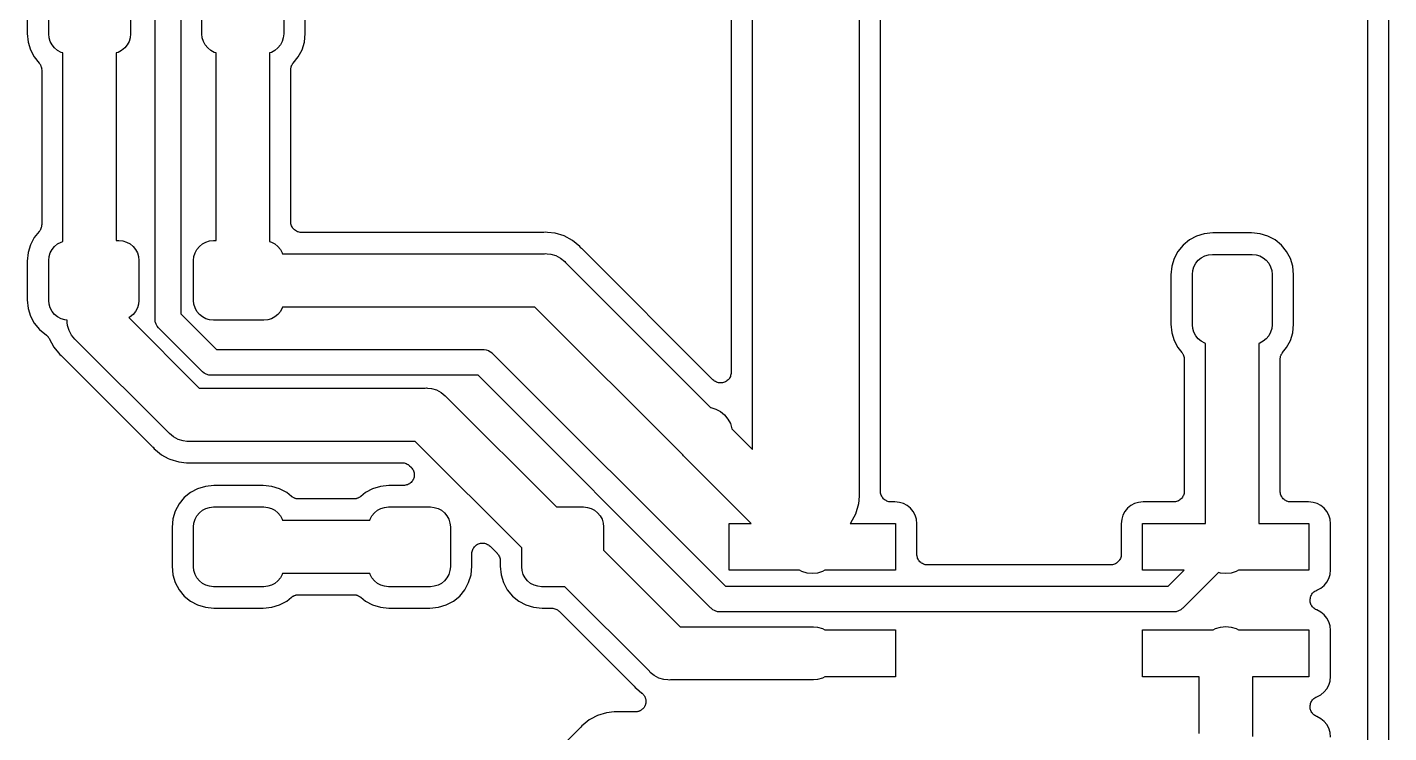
# Model space of a CAD drawing. Extents: x 127.5 to 172.4, y -152.1 to -77.2.
# Drawn here: x 147.57 to 163.79, y -142.55 to -134.14 of the extents above; entities that cross this region are included whole.
import ezdxf

# ---------------------------------------------------------------- set-up
doc = ezdxf.new("R2010")
doc.units = 0
doc.layers.add('BLACK', color=7, linetype='CONTINUOUS')

msp = doc.modelspace()

# ---------------------------------------------------------------- linework, layer by layer
at = {"layer": 'BLACK', "linetype": 'CONTINUOUS'}
for p, q in [((156.21, -139.175), (156.21, -132.647)), ((157.48, -132.647), (157.48, -139.731)), ((155.956, -132.775), (155.956, -138.255)), ((157.734, -139.673), (157.734, -132.775)), ((163.79, -143.38), (163.79, -133.265)), ((163.536, -133.456), (163.536, -143.223)), ((149.093, -137.615), (149.093, -133.63)), ((147.569, -133.754), (147.569, -134.216)), ((147.825, -134.222), (147.825, -133.748)), ((148.8, -133.748), (148.8, -134.222)), ((149.398, -133.686), (149.398, -137.559)), ((149.65, -134.222), (149.65, -133.748)), ((150.625, -133.748), (150.625, -134.222)), ((150.881, -134.216), (150.881, -133.754)), ((147.569, -134.216), (147.579, -134.319)), ((147.83, -134.269), (147.825, -134.222)), ((147.843, -134.313), (147.83, -134.269)), ((148.795, -134.269), (148.782, -134.313)), ((148.8, -134.222), (148.795, -134.269)), ((149.655, -134.269), (149.65, -134.222)), ((149.668, -134.313), (149.655, -134.269)), ((150.62, -134.269), (150.607, -134.313)), ((150.625, -134.222), (150.62, -134.269)), ((150.871, -134.319), (150.881, -134.216)), ((147.579, -134.319), (147.607, -134.411)), ((147.607, -134.411), (147.653, -134.496)), ((147.865, -134.354), (147.843, -134.313)), ((147.895, -134.39), (147.865, -134.354)), ((147.931, -134.42), (147.895, -134.39)), ((147.972, -134.442), (147.931, -134.42)), ((147.995, -134.449), (147.972, -134.442)), ((147.995, -136.696), (147.995, -134.449)), ((148.653, -134.442), (148.63, -134.449)), ((148.63, -134.449), (148.63, -136.685)), ((148.694, -134.42), (148.653, -134.442)), ((148.73, -134.39), (148.694, -134.42)), ((148.76, -134.354), (148.73, -134.39)), ((148.782, -134.313), (148.76, -134.354)), ((149.69, -134.354), (149.668, -134.313)), ((149.72, -134.39), (149.69, -134.354)), ((149.756, -134.42), (149.72, -134.39)), ((149.797, -134.442), (149.756, -134.42)), ((149.82, -134.449), (149.797, -134.442)), ((149.82, -136.685), (149.82, -134.449)), ((150.478, -134.442), (150.455, -134.449)), ((150.455, -134.449), (150.455, -136.696)), ((150.519, -134.42), (150.478, -134.442)), ((150.555, -134.39), (150.519, -134.42)), ((150.585, -134.354), (150.555, -134.39)), ((150.607, -134.313), (150.585, -134.354)), ((150.797, -134.496), (150.843, -134.411)), ((150.843, -134.411), (150.871, -134.319)), ((147.653, -134.496), (147.712, -134.569)), ((147.712, -134.569), (147.713, -134.57)), ((147.713, -134.57), (147.716, -134.575)), ((147.716, -134.575), (147.72, -134.579)), ((147.72, -134.579), (147.723, -134.585)), ((147.723, -134.585), (147.727, -134.591)), ((147.727, -134.591), (147.729, -134.596)), ((147.729, -134.596), (147.731, -134.601)), ((147.731, -134.601), (147.733, -134.607)), ((147.733, -134.607), (147.736, -134.614)), ((147.736, -134.614), (147.737, -134.619)), ((147.737, -134.619), (147.739, -134.624)), ((147.739, -134.624), (147.739, -134.631)), ((147.739, -134.631), (147.741, -134.638)), ((150.71, -134.636), (150.711, -134.63)), ((150.711, -134.63), (150.712, -134.623)), ((150.712, -134.623), (150.713, -134.617)), ((150.713, -134.617), (150.715, -134.612)), ((150.715, -134.612), (150.717, -134.606)), ((150.717, -134.606), (150.719, -134.599)), ((150.719, -134.599), (150.722, -134.594)), ((150.722, -134.594), (150.724, -134.589)), ((150.724, -134.589), (150.728, -134.583)), ((150.728, -134.583), (150.731, -134.577)), ((150.731, -134.577), (150.735, -134.573)), ((150.735, -134.573), (150.738, -134.569)), ((150.738, -134.569), (150.797, -134.496)), ((147.741, -134.638), (147.74, -134.644)), ((147.74, -134.644), (147.741, -134.649)), ((147.741, -134.649), (147.741, -136.496)), ((150.709, -134.647), (150.71, -134.642)), ((150.709, -134.649), (150.709, -134.647)), ((150.709, -136.462), (150.709, -134.649)), ((150.71, -134.642), (150.71, -134.636)), ((147.712, -136.576), (147.653, -136.649)), ((147.715, -136.572), (147.712, -136.576)), ((147.719, -136.568), (147.715, -136.572)), ((147.722, -136.562), (147.719, -136.568)), ((147.726, -136.556), (147.722, -136.562)), ((147.728, -136.551), (147.726, -136.556)), ((147.731, -136.546), (147.728, -136.551)), ((147.733, -136.539), (147.731, -136.546)), ((147.735, -136.533), (147.733, -136.539)), ((147.737, -136.528), (147.735, -136.533)), ((147.738, -136.522), (147.737, -136.528)), ((147.739, -136.515), (147.738, -136.522)), ((147.74, -136.509), (147.739, -136.515)), ((147.741, -136.498), (147.74, -136.503)), ((147.74, -136.503), (147.74, -136.509)), ((147.741, -136.496), (147.741, -136.498)), ((150.71, -136.473), (150.709, -136.462)), ((150.711, -136.485), (150.71, -136.473)), ((150.711, -136.486), (150.711, -136.485)), ((150.715, -136.498), (150.711, -136.486)), ((150.711, -136.486), (150.711, -136.486)), ((150.718, -136.509), (150.715, -136.498)), ((150.719, -136.51), (150.718, -136.509)), ((150.718, -136.509), (150.718, -136.509)), ((150.724, -136.52), (150.719, -136.51)), ((150.73, -136.531), (150.724, -136.52)), ((150.73, -136.532), (150.73, -136.531)), ((150.73, -136.531), (150.73, -136.531)), ((150.738, -136.541), (150.73, -136.532)), ((150.745, -136.55), (150.738, -136.541)), ((150.746, -136.551), (150.745, -136.55)), ((150.755, -136.559), (150.746, -136.551)), ((150.746, -136.551), (150.746, -136.551)), ((150.764, -136.566), (150.755, -136.559)), ((150.765, -136.567), (150.764, -136.566)), ((150.776, -136.572), (150.765, -136.567)), ((150.765, -136.567), (150.765, -136.567)), ((150.786, -136.578), (150.776, -136.572)), ((150.787, -136.579), (150.786, -136.578)), ((150.786, -136.578), (150.786, -136.578)), ((150.798, -136.582), (150.787, -136.579)), ((147.607, -136.734), (147.579, -136.826)), ((147.653, -136.649), (147.607, -136.734)), ((147.895, -136.755), (147.931, -136.725)), ((147.931, -136.725), (147.972, -136.703)), ((147.972, -136.703), (147.995, -136.696)), ((148.63, -136.685), (148.662, -136.685)), ((148.662, -136.685), (148.709, -136.69)), ((148.709, -136.69), (148.753, -136.703)), ((148.753, -136.703), (148.794, -136.725)), ((148.794, -136.725), (148.83, -136.755)), ((149.62, -136.755), (149.656, -136.725)), ((149.656, -136.725), (149.697, -136.703)), ((149.697, -136.703), (149.741, -136.69)), ((149.741, -136.69), (149.787, -136.685)), ((149.787, -136.685), (149.82, -136.685)), ((150.455, -136.696), (150.478, -136.703)), ((150.478, -136.703), (150.519, -136.725)), ((150.519, -136.725), (150.555, -136.755)), ((150.81, -136.586), (150.798, -136.582)), ((150.822, -136.587), (150.81, -136.586)), ((150.81, -136.586), (150.81, -136.586)), ((150.81, -136.586), (150.81, -136.586)), ((150.834, -136.588), (150.822, -136.587)), ((150.835, -136.588), (150.834, -136.588)), ((150.836, -136.588), (150.835, -136.588)), ((150.835, -136.588), (150.835, -136.588)), ((150.835, -136.588), (150.835, -136.588)), ((153.712, -136.588), (150.836, -136.588)), ((153.717, -136.588), (153.712, -136.588)), ((153.723, -136.588), (153.717, -136.588)), ((153.724, -136.588), (153.723, -136.588)), ((153.746, -136.586), (153.724, -136.588)), ((153.768, -136.588), (153.746, -136.586)), ((153.858, -136.597), (153.768, -136.588)), ((153.768, -136.588), (153.768, -136.588)), ((153.966, -136.629), (153.858, -136.597)), ((154.065, -136.683), (153.966, -136.629)), ((154.152, -136.754), (154.065, -136.683)), ((161.339, -136.739), (161.278, -136.814)), ((161.414, -136.678), (161.339, -136.739)), ((161.499, -136.632), (161.414, -136.678)), ((161.591, -136.604), (161.499, -136.632)), ((161.694, -136.594), (161.591, -136.604)), ((162.156, -136.594), (161.694, -136.594)), ((162.259, -136.604), (162.156, -136.594)), ((162.351, -136.632), (162.259, -136.604)), ((162.436, -136.678), (162.351, -136.632)), ((162.511, -136.739), (162.436, -136.678)), ((162.572, -136.814), (162.511, -136.739)), ((147.579, -136.826), (147.569, -136.929)), ((147.825, -136.922), (147.83, -136.876)), ((147.83, -136.876), (147.843, -136.832)), ((147.843, -136.832), (147.865, -136.791)), ((147.865, -136.791), (147.895, -136.755)), ((148.83, -136.755), (148.86, -136.791)), ((148.86, -136.791), (148.882, -136.832)), ((148.882, -136.832), (148.895, -136.876)), ((148.895, -136.876), (148.9, -136.922)), ((149.55, -136.922), (149.555, -136.876)), ((149.555, -136.876), (149.568, -136.832)), ((149.568, -136.832), (149.59, -136.791)), ((149.59, -136.791), (149.62, -136.755)), ((150.555, -136.755), (150.585, -136.791)), ((150.585, -136.791), (150.607, -136.832)), ((150.607, -136.832), (150.61, -136.843)), ((150.61, -136.843), (153.731, -136.843)), ((153.731, -136.843), (153.746, -136.841)), ((153.746, -136.841), (153.762, -136.843)), ((153.762, -136.843), (153.808, -136.847)), ((153.808, -136.847), (153.868, -136.865)), ((153.868, -136.865), (153.923, -136.895)), ((153.923, -136.895), (153.972, -136.934)), ((154.166, -136.771), (154.152, -136.754)), ((154.17, -136.775), (154.166, -136.771)), ((154.173, -136.779), (154.17, -136.775)), ((154.175, -136.78), (154.173, -136.779)), ((155.739, -138.345), (154.175, -136.78)), ((161.232, -136.899), (161.204, -136.991)), ((161.278, -136.814), (161.232, -136.899)), ((161.52, -136.92), (161.556, -136.89)), ((161.556, -136.89), (161.597, -136.868)), ((161.597, -136.868), (161.641, -136.855)), ((161.641, -136.855), (161.688, -136.85)), ((161.688, -136.85), (162.162, -136.85)), ((162.162, -136.85), (162.209, -136.855)), ((162.209, -136.855), (162.253, -136.868)), ((162.253, -136.868), (162.294, -136.89)), ((162.294, -136.89), (162.33, -136.92)), ((162.618, -136.899), (162.572, -136.814)), ((162.646, -136.991), (162.618, -136.899)), ((147.569, -136.929), (147.569, -137.391)), ((147.825, -137.398), (147.825, -136.922)), ((148.9, -136.922), (148.9, -137.398)), ((149.55, -137.398), (149.55, -136.922)), ((153.972, -136.934), (153.982, -136.947)), ((153.982, -136.947), (155.711, -138.676)), ((161.204, -136.991), (161.194, -137.094)), ((161.45, -137.088), (161.455, -137.041)), ((161.455, -137.041), (161.468, -136.997)), ((161.468, -136.997), (161.49, -136.956)), ((161.49, -136.956), (161.52, -136.92)), ((162.33, -136.92), (162.36, -136.956)), ((162.36, -136.956), (162.382, -136.997)), ((162.382, -136.997), (162.395, -137.041)), ((162.395, -137.041), (162.4, -137.088)), ((162.656, -137.094), (162.646, -136.991)), ((161.194, -137.094), (161.194, -137.681)), ((161.45, -137.688), (161.45, -137.088)), ((162.4, -137.088), (162.4, -137.688)), ((162.656, -137.681), (162.656, -137.094)), ((147.569, -137.391), (147.579, -137.494)), ((147.579, -137.494), (147.607, -137.586)), ((147.83, -137.444), (147.825, -137.398)), ((147.843, -137.488), (147.83, -137.444)), ((147.865, -137.529), (147.843, -137.488)), ((147.895, -137.565), (147.865, -137.529)), ((148.86, -137.529), (148.83, -137.565)), ((148.882, -137.488), (148.86, -137.529)), ((148.895, -137.444), (148.882, -137.488)), ((148.9, -137.398), (148.895, -137.444)), ((149.555, -137.444), (149.55, -137.398)), ((149.568, -137.488), (149.555, -137.444)), ((149.59, -137.529), (149.568, -137.488)), ((149.62, -137.565), (149.59, -137.529)), ((150.585, -137.529), (150.555, -137.565)), ((150.607, -137.488), (150.585, -137.529)), ((150.61, -137.477), (150.607, -137.488)), ((153.615, -137.477), (150.61, -137.477)), ((155.378, -139.24), (153.615, -137.477)), ((147.607, -137.586), (147.653, -137.671)), ((147.653, -137.671), (147.714, -137.746)), ((147.931, -137.595), (147.895, -137.565)), ((147.972, -137.617), (147.931, -137.595)), ((148.016, -137.63), (147.972, -137.617)), ((148.044, -137.633), (148.016, -137.63)), ((148.043, -137.635), (148.044, -137.633)), ((148.046, -137.661), (148.043, -137.635)), ((148.05, -137.697), (148.046, -137.661)), ((148.068, -137.757), (148.05, -137.697)), ((148.794, -137.595), (148.779, -137.603)), ((148.779, -137.603), (149.619, -138.443)), ((148.83, -137.565), (148.794, -137.595)), ((149.092, -137.622), (149.093, -137.615)), ((149.093, -137.63), (149.092, -137.622)), ((149.095, -137.652), (149.093, -137.63)), ((149.098, -137.661), (149.095, -137.652)), ((149.104, -137.681), (149.098, -137.661)), ((149.118, -137.707), (149.104, -137.681)), ((149.132, -137.725), (149.118, -137.707)), ((149.398, -137.559), (149.824, -137.985)), ((149.656, -137.595), (149.62, -137.565)), ((149.697, -137.617), (149.656, -137.595)), ((149.741, -137.63), (149.697, -137.617)), ((149.787, -137.635), (149.741, -137.63)), ((150.387, -137.635), (149.787, -137.635)), ((150.434, -137.63), (150.387, -137.635)), ((150.478, -137.617), (150.434, -137.63)), ((150.519, -137.595), (150.478, -137.617)), ((150.555, -137.565), (150.519, -137.595)), ((161.194, -137.681), (161.204, -137.784)), ((161.455, -137.734), (161.45, -137.688)), ((162.4, -137.688), (162.395, -137.734)), ((162.646, -137.784), (162.656, -137.681)), ((147.714, -137.746), (147.797, -137.814)), ((147.797, -137.814), (147.801, -137.816)), ((147.801, -137.816), (147.801, -137.817)), ((147.801, -137.817), (147.802, -137.817)), ((147.802, -137.817), (147.81, -137.826)), ((147.81, -137.826), (147.818, -137.834)), ((147.818, -137.834), (147.818, -137.834)), ((147.818, -137.834), (147.819, -137.835)), ((147.819, -137.835), (147.825, -137.845)), ((147.825, -137.845), (147.832, -137.854)), ((147.832, -137.854), (147.885, -137.954)), ((148.097, -137.812), (148.068, -137.757)), ((148.137, -137.861), (148.097, -137.812)), ((148.149, -137.871), (148.137, -137.861)), ((149.252, -138.974), (148.149, -137.871)), ((149.137, -137.73), (149.132, -137.725)), ((149.132, -137.725), (149.132, -137.725)), ((149.143, -137.735), (149.137, -137.73)), ((149.648, -138.24), (149.143, -137.735)), ((161.204, -137.784), (161.232, -137.876)), ((161.232, -137.876), (161.278, -137.961)), ((161.468, -137.778), (161.455, -137.734)), ((161.49, -137.819), (161.468, -137.778)), ((161.52, -137.855), (161.49, -137.819)), ((161.556, -137.885), (161.52, -137.855)), ((162.33, -137.855), (162.294, -137.885)), ((162.36, -137.819), (162.33, -137.855)), ((162.382, -137.778), (162.36, -137.819)), ((162.395, -137.734), (162.382, -137.778)), ((162.572, -137.961), (162.618, -137.876)), ((162.618, -137.876), (162.646, -137.784)), ((147.885, -137.954), (147.942, -138.024)), ((147.942, -138.024), (147.943, -138.024)), ((147.943, -138.024), (147.956, -138.041)), ((149.824, -137.985), (152.997, -137.985)), ((152.997, -137.985), (153.005, -137.985)), ((153.005, -137.985), (153.012, -137.985)), ((153.012, -137.985), (153.012, -137.985)), ((153.012, -137.985), (153.035, -137.988)), ((153.035, -137.988), (153.063, -137.996)), ((153.063, -137.996), (153.082, -138.006)), ((153.082, -138.006), (153.09, -138.011)), ((153.09, -138.011), (153.107, -138.024)), ((153.107, -138.024), (153.113, -138.03)), ((153.113, -138.03), (153.118, -138.035)), ((153.118, -138.035), (155.887, -140.805)), ((161.278, -137.961), (161.325, -138.018)), ((161.325, -138.018), (161.326, -138.02)), ((161.326, -138.02), (161.329, -138.024)), ((161.329, -138.024), (161.332, -138.029)), ((161.332, -138.029), (161.336, -138.035)), ((161.336, -138.035), (161.339, -138.041)), ((161.597, -137.907), (161.556, -137.885)), ((161.607, -137.91), (161.597, -137.907)), ((161.608, -140.056), (161.607, -137.91)), ((162.253, -137.907), (162.243, -137.91)), ((162.243, -137.91), (162.243, -140.056)), ((162.294, -137.885), (162.253, -137.907)), ((162.509, -138.044), (162.512, -138.039)), ((162.512, -138.039), (162.515, -138.033)), ((162.515, -138.033), (162.519, -138.027)), ((162.519, -138.027), (162.522, -138.023)), ((162.522, -138.023), (162.525, -138.018)), ((162.525, -138.018), (162.572, -137.961)), ((147.956, -138.041), (147.973, -138.055)), ((147.973, -138.055), (147.975, -138.056)), ((147.975, -138.056), (147.979, -138.06)), ((147.979, -138.06), (147.983, -138.063)), ((147.983, -138.063), (149.059, -139.14)), ((161.339, -138.041), (161.341, -138.046)), ((161.341, -138.046), (161.344, -138.051)), ((161.344, -138.051), (161.346, -138.057)), ((161.346, -138.057), (161.348, -138.064)), ((161.348, -138.064), (161.349, -138.069)), ((161.349, -138.069), (161.351, -138.074)), ((161.351, -138.074), (161.352, -138.081)), ((161.352, -138.081), (161.353, -138.088)), ((161.353, -138.088), (161.353, -138.093)), ((161.353, -138.093), (161.353, -138.099)), ((161.353, -138.099), (161.354, -139.673)), ((162.496, -138.099), (162.497, -138.097)), ((162.496, -139.673), (162.496, -138.099)), ((162.497, -138.086), (162.499, -138.079)), ((162.497, -138.092), (162.497, -138.086)), ((162.497, -138.097), (162.497, -138.092)), ((162.499, -138.073), (162.501, -138.067)), ((162.499, -138.079), (162.499, -138.073)), ((162.501, -138.067), (162.502, -138.062)), ((162.502, -138.062), (162.505, -138.055)), ((162.505, -138.055), (162.507, -138.049)), ((162.507, -138.049), (162.509, -138.044)), ((149.653, -138.246), (149.648, -138.24)), ((149.658, -138.251), (149.653, -138.246)), ((149.676, -138.265), (149.658, -138.251)), ((149.658, -138.251), (149.658, -138.251)), ((149.685, -138.27), (149.676, -138.265)), ((149.702, -138.279), (149.685, -138.27)), ((149.731, -138.288), (149.702, -138.279)), ((149.753, -138.29), (149.731, -138.288)), ((149.761, -138.291), (149.753, -138.29)), ((149.753, -138.29), (149.753, -138.29)), ((149.768, -138.29), (149.761, -138.291)), ((152.942, -138.29), (149.768, -138.29)), ((155.711, -141.06), (152.942, -138.29)), ((155.749, -138.352), (155.739, -138.345)), ((155.758, -138.36), (155.749, -138.352)), ((155.758, -138.361), (155.758, -138.36)), ((155.758, -138.36), (155.758, -138.36)), ((155.769, -138.366), (155.758, -138.361)), ((155.899, -138.361), (155.888, -138.367)), ((155.908, -138.353), (155.899, -138.361)), ((155.899, -138.361), (155.899, -138.361)), ((155.899, -138.361), (155.899, -138.361)), ((155.918, -138.346), (155.908, -138.353)), ((155.926, -138.336), (155.918, -138.345)), ((155.918, -138.345), (155.918, -138.346)), ((155.918, -138.346), (155.918, -138.346)), ((155.934, -138.327), (155.926, -138.336)), ((155.94, -138.316), (155.934, -138.326)), ((155.934, -138.326), (155.934, -138.327)), ((155.934, -138.327), (155.934, -138.327)), ((155.946, -138.305), (155.94, -138.316)), ((155.949, -138.293), (155.946, -138.305)), ((155.946, -138.305), (155.946, -138.305)), ((155.946, -138.305), (155.946, -138.305)), ((155.953, -138.281), (155.949, -138.293)), ((155.955, -138.269), (155.953, -138.281)), ((155.953, -138.281), (155.953, -138.281)), ((155.953, -138.281), (155.953, -138.281)), ((155.956, -138.257), (155.955, -138.269)), ((155.956, -138.255), (155.956, -138.256)), ((155.956, -138.256), (155.956, -138.256)), ((155.956, -138.256), (155.956, -138.256)), ((155.956, -138.256), (155.956, -138.257)), ((149.619, -138.443), (152.308, -138.443)), ((152.308, -138.443), (152.324, -138.441)), ((152.324, -138.441), (152.339, -138.443)), ((152.339, -138.443), (152.386, -138.447)), ((152.386, -138.447), (152.446, -138.465)), ((152.446, -138.465), (152.501, -138.495)), ((152.501, -138.495), (152.549, -138.535)), ((155.78, -138.372), (155.769, -138.366)), ((155.792, -138.376), (155.78, -138.372)), ((155.78, -138.372), (155.78, -138.372)), ((155.78, -138.372), (155.78, -138.372)), ((155.803, -138.379), (155.792, -138.376)), ((155.804, -138.379), (155.803, -138.379)), ((155.816, -138.381), (155.804, -138.379)), ((155.804, -138.379), (155.804, -138.379)), ((155.828, -138.382), (155.816, -138.381)), ((155.829, -138.382), (155.828, -138.382)), ((155.828, -138.382), (155.828, -138.382)), ((155.841, -138.381), (155.829, -138.382)), ((155.853, -138.38), (155.841, -138.381)), ((155.865, -138.376), (155.853, -138.38)), ((155.853, -138.38), (155.853, -138.38)), ((155.853, -138.38), (155.853, -138.38)), ((155.877, -138.373), (155.865, -138.376)), ((155.888, -138.367), (155.877, -138.373)), ((155.877, -138.373), (155.877, -138.373)), ((155.877, -138.373), (155.877, -138.373)), ((152.549, -138.535), (152.559, -138.547)), ((152.559, -138.547), (153.873, -139.86)), ((155.711, -138.676), (155.713, -138.676)), ((155.713, -138.676), (155.773, -138.694)), ((155.773, -138.694), (155.828, -138.724)), ((155.828, -138.724), (155.877, -138.763)), ((155.877, -138.763), (155.916, -138.812)), ((155.916, -138.812), (155.946, -138.867)), ((149.262, -138.986), (149.252, -138.974)), ((149.31, -139.025), (149.262, -138.986)), ((155.946, -138.867), (155.964, -138.927)), ((155.964, -138.927), (155.964, -138.929)), ((155.964, -138.929), (156.21, -139.175)), ((149.059, -139.14), (149.061, -139.141)), ((149.061, -139.141), (149.064, -139.146)), ((149.064, -139.146), (149.068, -139.149)), ((149.068, -139.149), (149.082, -139.166)), ((149.082, -139.166), (149.099, -139.18)), ((149.366, -139.055), (149.31, -139.025)), ((149.425, -139.073), (149.366, -139.055)), ((149.472, -139.078), (149.425, -139.073)), ((149.488, -139.079), (149.472, -139.078)), ((149.472, -139.078), (149.472, -139.078)), ((149.503, -139.078), (149.488, -139.079)), ((152.192, -139.078), (149.503, -139.078)), ((153.46, -140.345), (152.192, -139.078)), ((149.099, -139.18), (149.099, -139.18)), ((149.099, -139.18), (149.169, -139.238)), ((149.169, -139.238), (149.25, -139.281)), ((149.25, -139.281), (149.268, -139.291)), ((149.268, -139.291), (149.376, -139.323)), ((149.376, -139.323), (149.466, -139.332)), ((149.466, -139.332), (149.466, -139.332)), ((149.466, -139.332), (149.488, -139.334)), ((149.488, -139.334), (149.51, -139.332)), ((149.51, -139.332), (149.511, -139.332)), ((149.511, -139.332), (149.517, -139.332)), ((149.517, -139.332), (149.522, -139.332)), ((149.522, -139.332), (152.034, -139.332)), ((152.034, -139.332), (152.035, -139.332)), ((152.035, -139.332), (152.035, -139.332)), ((152.035, -139.332), (152.035, -139.332)), ((152.035, -139.332), (152.036, -139.332)), ((152.036, -139.332), (152.048, -139.333)), ((152.048, -139.333), (152.06, -139.334)), ((152.06, -139.334), (152.06, -139.334)), ((152.06, -139.334), (152.061, -139.334)), ((152.061, -139.334), (152.072, -139.338)), ((152.072, -139.338), (152.083, -139.341)), ((155.388, -139.252), (155.378, -139.24)), ((155.4, -139.262), (155.388, -139.252)), ((156.035, -139.897), (155.4, -139.262)), ((155.4, -139.262), (155.4, -139.262)), ((155.4, -139.262), (155.4, -139.262)), ((152.083, -139.341), (152.084, -139.342)), ((152.084, -139.342), (152.085, -139.342)), ((152.085, -139.342), (152.095, -139.348)), ((152.095, -139.348), (152.105, -139.353)), ((152.105, -139.353), (152.106, -139.354)), ((152.106, -139.354), (152.106, -139.354)), ((152.106, -139.354), (152.115, -139.361)), ((152.115, -139.361), (152.124, -139.369)), ((152.124, -139.369), (152.143, -139.387)), ((152.143, -139.387), (152.144, -139.388)), ((152.144, -139.388), (152.144, -139.388)), ((152.144, -139.388), (152.144, -139.388)), ((152.144, -139.388), (152.144, -139.389)), ((152.144, -139.389), (152.152, -139.398)), ((152.152, -139.398), (152.159, -139.408)), ((152.159, -139.408), (152.159, -139.408)), ((152.159, -139.408), (152.159, -139.408)), ((152.159, -139.408), (152.165, -139.419)), ((152.165, -139.419), (152.171, -139.43)), ((152.171, -139.43), (152.171, -139.43)), ((152.171, -139.43), (152.171, -139.43)), ((152.171, -139.43), (152.174, -139.442)), ((152.174, -139.442), (152.178, -139.453)), ((152.179, -139.49), (152.177, -139.503)), ((152.178, -139.453), (152.178, -139.454)), ((152.178, -139.454), (152.178, -139.454)), ((152.178, -139.454), (152.179, -139.466)), ((152.179, -139.466), (152.18, -139.478)), ((152.18, -139.478), (152.179, -139.49)), ((152.18, -139.478), (152.18, -139.478)), ((152.18, -139.478), (152.18, -139.478)), ((149.599, -139.642), (149.514, -139.688)), ((149.691, -139.614), (149.599, -139.642)), ((149.794, -139.604), (149.691, -139.614)), ((150.381, -139.604), (149.794, -139.604)), ((150.484, -139.614), (150.381, -139.604)), ((150.576, -139.642), (150.484, -139.614)), ((150.661, -139.688), (150.576, -139.642)), ((151.684, -139.642), (151.599, -139.688)), ((151.776, -139.614), (151.684, -139.642)), ((151.879, -139.604), (151.776, -139.614)), ((152.053, -139.604), (151.879, -139.604)), ((152.065, -139.603), (152.053, -139.604)), ((152.077, -139.602), (152.065, -139.603)), ((152.078, -139.602), (152.077, -139.602)), ((152.077, -139.602), (152.077, -139.602)), ((152.089, -139.598), (152.078, -139.602)), ((152.101, -139.595), (152.089, -139.598)), ((152.112, -139.589), (152.101, -139.595)), ((152.101, -139.595), (152.101, -139.595)), ((152.101, -139.595), (152.101, -139.595)), ((152.123, -139.583), (152.112, -139.589)), ((152.133, -139.575), (152.123, -139.583)), ((152.123, -139.583), (152.123, -139.583)), ((152.123, -139.583), (152.123, -139.583)), ((152.142, -139.568), (152.133, -139.575)), ((152.15, -139.558), (152.142, -139.567)), ((152.142, -139.567), (152.142, -139.567)), ((152.142, -139.567), (152.142, -139.568)), ((152.158, -139.549), (152.15, -139.558)), ((152.164, -139.537), (152.158, -139.548)), ((152.158, -139.548), (152.158, -139.548)), ((152.158, -139.548), (152.158, -139.549)), ((152.17, -139.527), (152.164, -139.537)), ((152.174, -139.515), (152.17, -139.526)), ((152.17, -139.526), (152.17, -139.527)), ((152.17, -139.527), (152.17, -139.527)), ((152.177, -139.503), (152.174, -139.515)), ((152.177, -139.503), (152.177, -139.503)), ((152.177, -139.503), (152.177, -139.503)), ((149.378, -139.824), (149.332, -139.909)), ((149.439, -139.749), (149.378, -139.824)), ((149.514, -139.688), (149.439, -139.749)), ((150.718, -139.735), (150.661, -139.688)), ((150.723, -139.738), (150.718, -139.735)), ((150.727, -139.741), (150.723, -139.738)), ((150.733, -139.745), (150.727, -139.741)), ((150.739, -139.748), (150.733, -139.745)), ((150.744, -139.751), (150.739, -139.748)), ((150.749, -139.753), (150.744, -139.751)), ((150.755, -139.755), (150.749, -139.753)), ((150.762, -139.758), (150.755, -139.755)), ((150.767, -139.759), (150.762, -139.758)), ((150.773, -139.761), (150.767, -139.759)), ((150.779, -139.761), (150.773, -139.761)), ((150.786, -139.763), (150.779, -139.761)), ((150.792, -139.763), (150.786, -139.763)), ((150.797, -139.763), (150.792, -139.763)), ((150.799, -139.763), (150.797, -139.763)), ((151.461, -139.763), (150.799, -139.763)), ((151.467, -139.763), (151.461, -139.763)), ((151.472, -139.763), (151.467, -139.763)), ((151.479, -139.762), (151.472, -139.763)), ((151.486, -139.761), (151.479, -139.762)), ((151.491, -139.759), (151.486, -139.761)), ((151.496, -139.758), (151.491, -139.759)), ((151.503, -139.756), (151.496, -139.758)), ((151.509, -139.754), (151.503, -139.756)), ((151.514, -139.751), (151.509, -139.754)), ((151.519, -139.749), (151.514, -139.751)), ((151.525, -139.746), (151.519, -139.749)), ((151.531, -139.742), (151.525, -139.746)), ((151.536, -139.739), (151.531, -139.742)), ((151.54, -139.736), (151.536, -139.739)), ((151.542, -139.735), (151.54, -139.736)), ((151.599, -139.688), (151.542, -139.735)), ((157.471, -139.824), (157.435, -139.944)), ((157.48, -139.731), (157.471, -139.824)), ((157.735, -139.685), (157.734, -139.673)), ((157.736, -139.697), (157.735, -139.685)), ((157.74, -139.709), (157.736, -139.697)), ((157.736, -139.697), (157.736, -139.697)), ((157.736, -139.697), (157.736, -139.697)), ((157.743, -139.72), (157.74, -139.709)), ((157.743, -139.721), (157.743, -139.72)), ((157.744, -139.721), (157.743, -139.721)), ((157.749, -139.732), (157.744, -139.721)), ((157.755, -139.742), (157.749, -139.732)), ((157.755, -139.743), (157.755, -139.742)), ((157.763, -139.752), (157.755, -139.743)), ((157.755, -139.743), (157.755, -139.743)), ((157.77, -139.762), (157.763, -139.752)), ((157.771, -139.762), (157.77, -139.762)), ((157.78, -139.77), (157.771, -139.762)), ((157.771, -139.762), (157.771, -139.762)), ((157.789, -139.778), (157.78, -139.77)), ((157.79, -139.778), (157.789, -139.778)), ((157.801, -139.784), (157.79, -139.778)), ((157.79, -139.778), (157.79, -139.778)), ((157.811, -139.789), (157.801, -139.784)), ((157.811, -139.79), (157.811, -139.789)), ((157.812, -139.79), (157.811, -139.79)), ((157.823, -139.793), (157.812, -139.79)), ((157.835, -139.797), (157.823, -139.793)), ((157.847, -139.798), (157.835, -139.797)), ((157.835, -139.797), (157.835, -139.797)), ((157.835, -139.797), (157.835, -139.797)), ((157.859, -139.8), (157.847, -139.798)), ((157.86, -139.8), (157.859, -139.8)), ((157.861, -139.8), (157.86, -139.8)), ((157.86, -139.8), (157.86, -139.8)), ((157.86, -139.8), (157.86, -139.8)), ((157.906, -139.8), (157.861, -139.8)), ((157.962, -139.805), (157.906, -139.8)), ((158.009, -139.82), (157.962, -139.805)), ((158.054, -139.843), (158.009, -139.82)), ((160.761, -139.82), (160.716, -139.843)), ((160.808, -139.805), (160.761, -139.82)), ((160.864, -139.8), (160.808, -139.805)), ((161.227, -139.8), (160.864, -139.8)), ((161.238, -139.799), (161.227, -139.8)), ((161.25, -139.798), (161.238, -139.799)), ((161.251, -139.797), (161.25, -139.798)), ((161.263, -139.794), (161.251, -139.797)), ((161.251, -139.797), (161.251, -139.797)), ((161.274, -139.791), (161.263, -139.794)), ((161.275, -139.79), (161.274, -139.79)), ((161.274, -139.79), (161.274, -139.791)), ((161.285, -139.785), (161.275, -139.79)), ((161.296, -139.779), (161.285, -139.785)), ((161.297, -139.779), (161.296, -139.779)), ((161.296, -139.779), (161.296, -139.779)), ((161.306, -139.771), (161.297, -139.779)), ((161.315, -139.763), (161.306, -139.771)), ((161.316, -139.763), (161.315, -139.763)), ((161.324, -139.754), (161.316, -139.763)), ((161.316, -139.763), (161.316, -139.763)), ((161.331, -139.745), (161.324, -139.754)), ((161.332, -139.744), (161.331, -139.745)), ((161.337, -139.733), (161.332, -139.744)), ((161.332, -139.744), (161.332, -139.744)), ((161.343, -139.723), (161.337, -139.733)), ((161.344, -139.722), (161.343, -139.722)), ((161.343, -139.722), (161.343, -139.723)), ((161.347, -139.711), (161.344, -139.722)), ((161.351, -139.699), (161.347, -139.711)), ((161.352, -139.686), (161.351, -139.698)), ((161.351, -139.698), (161.351, -139.699)), ((161.351, -139.699), (161.351, -139.699)), ((161.353, -139.675), (161.352, -139.686)), ((161.354, -139.673), (161.353, -139.674)), ((161.353, -139.674), (161.353, -139.674)), ((161.353, -139.674), (161.353, -139.674)), ((161.353, -139.674), (161.353, -139.675)), ((162.498, -139.685), (162.496, -139.673)), ((162.499, -139.697), (162.498, -139.685)), ((162.502, -139.709), (162.499, -139.697)), ((162.499, -139.697), (162.499, -139.697)), ((162.499, -139.697), (162.499, -139.697)), ((162.506, -139.72), (162.502, -139.709)), ((162.506, -139.721), (162.506, -139.72)), ((162.512, -139.732), (162.506, -139.721)), ((162.506, -139.721), (162.506, -139.721)), ((162.517, -139.742), (162.512, -139.732)), ((162.518, -139.743), (162.517, -139.742)), ((162.525, -139.752), (162.518, -139.743)), ((162.518, -139.743), (162.518, -139.743)), ((162.533, -139.762), (162.525, -139.752)), ((162.543, -139.77), (162.533, -139.762)), ((162.533, -139.762), (162.533, -139.762)), ((162.533, -139.762), (162.533, -139.762)), ((162.552, -139.778), (162.543, -139.77)), ((162.563, -139.784), (162.552, -139.778)), ((162.552, -139.778), (162.552, -139.778)), ((162.552, -139.778), (162.552, -139.778)), ((162.573, -139.789), (162.563, -139.784)), ((162.574, -139.79), (162.573, -139.789)), ((162.586, -139.793), (162.574, -139.79)), ((162.574, -139.79), (162.574, -139.79)), ((162.597, -139.797), (162.586, -139.793)), ((162.598, -139.797), (162.597, -139.797)), ((162.61, -139.798), (162.598, -139.797)), ((162.598, -139.797), (162.598, -139.797)), ((162.622, -139.8), (162.61, -139.798)), ((162.623, -139.8), (162.622, -139.8)), ((162.833, -139.8), (162.623, -139.8)), ((162.623, -139.8), (162.623, -139.8)), ((162.623, -139.8), (162.623, -139.8)), ((162.623, -139.8), (162.623, -139.8)), ((162.889, -139.805), (162.833, -139.8)), ((162.937, -139.82), (162.889, -139.805)), ((162.981, -139.843), (162.937, -139.82)), ((149.332, -139.909), (149.304, -140.001)), ((149.568, -140.007), (149.59, -139.966)), ((149.59, -139.966), (149.62, -139.93)), ((149.62, -139.93), (149.656, -139.9)), ((149.656, -139.9), (149.697, -139.878)), ((149.697, -139.878), (149.741, -139.865)), ((149.741, -139.865), (149.787, -139.86)), ((149.787, -139.86), (150.387, -139.86)), ((150.387, -139.86), (150.434, -139.865)), ((150.434, -139.865), (150.478, -139.878)), ((150.478, -139.878), (150.519, -139.9)), ((150.519, -139.9), (150.555, -139.93)), ((150.555, -139.93), (150.585, -139.966)), ((150.585, -139.966), (150.607, -140.007)), ((151.653, -140.007), (151.675, -139.966)), ((151.675, -139.966), (151.705, -139.93)), ((151.705, -139.93), (151.741, -139.9)), ((151.741, -139.9), (151.782, -139.878)), ((151.782, -139.878), (151.826, -139.865)), ((151.826, -139.865), (151.873, -139.86)), ((151.873, -139.86), (152.373, -139.86)), ((152.373, -139.86), (152.419, -139.865)), ((152.419, -139.865), (152.463, -139.878)), ((152.463, -139.878), (152.504, -139.9)), ((152.504, -139.9), (152.54, -139.93)), ((152.54, -139.93), (152.57, -139.966)), ((152.57, -139.966), (152.592, -140.007)), ((153.873, -139.86), (154.197, -139.86)), ((154.197, -139.86), (154.244, -139.865)), ((154.244, -139.865), (154.288, -139.878)), ((154.288, -139.878), (154.329, -139.9)), ((154.329, -139.9), (154.365, -139.93)), ((154.365, -139.93), (154.395, -139.966)), ((154.395, -139.966), (154.417, -140.007)), ((156.193, -140.056), (156.035, -139.897)), ((156.035, -139.897), (156.035, -139.897)), ((157.435, -139.944), (157.376, -140.054)), ((158.092, -139.875), (158.054, -139.843)), ((158.124, -139.914), (158.092, -139.875)), ((158.148, -139.958), (158.124, -139.914)), ((158.162, -140.006), (158.148, -139.958)), ((160.622, -139.958), (160.608, -140.006)), ((160.646, -139.914), (160.622, -139.958)), ((160.678, -139.875), (160.646, -139.914)), ((160.716, -139.843), (160.678, -139.875)), ((163.02, -139.875), (162.981, -139.843)), ((163.052, -139.914), (163.02, -139.875)), ((163.075, -139.958), (163.052, -139.914)), ((163.09, -140.006), (163.075, -139.958)), ((149.304, -140.001), (149.294, -140.104)), ((149.294, -140.104), (149.294, -140.566)), ((149.55, -140.097), (149.555, -140.051)), ((149.55, -140.572), (149.55, -140.097)), ((149.555, -140.051), (149.568, -140.007)), ((150.607, -140.007), (150.61, -140.017)), ((150.61, -140.017), (151.65, -140.017)), ((151.65, -140.017), (151.653, -140.007)), ((152.592, -140.007), (152.605, -140.051)), ((152.605, -140.051), (152.61, -140.097)), ((152.61, -140.097), (152.61, -140.572)), ((154.417, -140.007), (154.43, -140.051)), ((154.43, -140.051), (154.435, -140.097)), ((154.435, -140.097), (154.435, -140.373)), ((155.931, -140.614), (155.931, -140.056)), ((155.931, -140.056), (156.193, -140.056)), ((157.376, -140.054), (157.375, -140.056)), ((157.375, -140.056), (157.912, -140.056)), ((157.912, -140.056), (157.912, -140.614)), ((158.168, -140.062), (158.162, -140.006)), ((158.168, -140.424), (158.168, -140.062)), ((160.608, -140.006), (160.602, -140.062)), ((160.602, -140.062), (160.602, -140.424)), ((160.858, -140.614), (160.858, -140.056)), ((160.858, -140.056), (161.608, -140.056)), ((162.243, -140.056), (162.839, -140.056)), ((162.839, -140.056), (162.839, -140.614)), ((163.095, -140.062), (163.09, -140.006)), ((163.095, -140.608), (163.095, -140.062)), ((152.913, -140.319), (152.923, -140.311)), ((152.923, -140.311), (152.934, -140.305)), ((152.923, -140.311), (152.923, -140.311)), ((152.923, -140.311), (152.923, -140.311)), ((152.934, -140.305), (152.945, -140.299)), ((152.945, -140.299), (152.957, -140.296)), ((152.945, -140.299), (152.945, -140.299)), ((152.945, -140.299), (152.945, -140.299)), ((152.957, -140.296), (152.969, -140.292)), ((152.969, -140.292), (152.981, -140.291)), ((152.969, -140.292), (152.969, -140.292)), ((152.969, -140.292), (152.969, -140.292)), ((152.981, -140.291), (152.993, -140.29)), ((152.993, -140.29), (152.994, -140.29)), ((152.994, -140.29), (152.994, -140.29)), ((152.994, -140.29), (153.006, -140.291)), ((153.006, -140.291), (153.018, -140.293)), ((153.018, -140.293), (153.018, -140.293)), ((153.018, -140.293), (153.018, -140.293)), ((153.018, -140.293), (153.03, -140.296)), ((153.03, -140.296), (153.042, -140.3)), ((153.042, -140.3), (153.042, -140.3)), ((153.042, -140.3), (153.042, -140.3)), ((153.042, -140.3), (153.053, -140.306)), ((153.053, -140.306), (153.063, -140.312)), ((152.866, -140.415), (152.867, -140.403)), ((152.866, -140.416), (152.866, -140.415)), ((152.866, -140.417), (152.866, -140.416)), ((152.866, -140.416), (152.866, -140.416)), ((152.866, -140.416), (152.866, -140.416)), ((152.866, -140.566), (152.866, -140.417)), ((152.867, -140.403), (152.869, -140.391)), ((152.869, -140.391), (152.872, -140.379)), ((152.869, -140.391), (152.869, -140.391)), ((152.869, -140.391), (152.869, -140.391)), ((152.872, -140.379), (152.876, -140.367)), ((152.876, -140.367), (152.882, -140.356)), ((152.876, -140.367), (152.876, -140.367)), ((152.876, -140.367), (152.876, -140.367)), ((152.882, -140.356), (152.888, -140.346)), ((152.888, -140.345), (152.896, -140.336)), ((152.888, -140.346), (152.888, -140.345)), ((152.888, -140.346), (152.888, -140.346)), ((152.896, -140.336), (152.904, -140.327)), ((152.904, -140.326), (152.913, -140.319)), ((152.904, -140.327), (152.904, -140.326)), ((152.904, -140.327), (152.904, -140.327)), ((153.063, -140.312), (153.064, -140.312)), ((153.064, -140.312), (153.064, -140.312)), ((153.064, -140.312), (153.073, -140.32)), ((153.073, -140.32), (153.083, -140.327)), ((153.083, -140.327), (153.167, -140.412)), ((153.167, -140.412), (153.167, -140.412)), ((153.167, -140.412), (153.167, -140.412)), ((153.167, -140.412), (153.167, -140.412)), ((153.167, -140.412), (153.168, -140.413)), ((153.168, -140.413), (153.176, -140.422)), ((153.176, -140.422), (153.183, -140.431)), ((153.183, -140.431), (153.183, -140.432)), ((153.183, -140.432), (153.184, -140.432)), ((153.184, -140.432), (153.189, -140.443)), ((153.189, -140.443), (153.195, -140.453)), ((153.195, -140.453), (153.195, -140.454)), ((153.195, -140.454), (153.195, -140.454)), ((153.195, -140.454), (153.198, -140.466)), ((153.198, -140.466), (153.202, -140.477)), ((153.46, -140.572), (153.46, -140.345)), ((154.435, -140.373), (155.349, -141.287)), ((158.169, -140.436), (158.168, -140.424)), ((158.17, -140.448), (158.169, -140.436)), ((158.17, -140.449), (158.17, -140.448)), ((158.17, -140.448), (158.17, -140.448)), ((158.174, -140.46), (158.17, -140.449)), ((158.177, -140.471), (158.174, -140.46)), ((158.177, -140.472), (158.177, -140.471)), ((158.183, -140.483), (158.177, -140.472)), ((158.177, -140.472), (158.177, -140.472)), ((160.596, -140.462), (160.592, -140.473)), ((160.592, -140.473), (160.592, -140.474)), ((160.6, -140.45), (160.596, -140.462)), ((160.601, -140.438), (160.6, -140.449)), ((160.6, -140.449), (160.6, -140.45)), ((160.6, -140.45), (160.6, -140.45)), ((160.602, -140.426), (160.601, -140.438)), ((160.602, -140.424), (160.602, -140.425)), ((160.602, -140.425), (160.602, -140.425)), ((160.602, -140.425), (160.602, -140.425)), ((160.602, -140.425), (160.602, -140.426)), ((149.294, -140.566), (149.304, -140.669)), ((149.555, -140.619), (149.55, -140.572)), ((149.568, -140.663), (149.555, -140.619)), ((152.605, -140.619), (152.592, -140.663)), ((152.61, -140.572), (152.605, -140.619)), ((152.856, -140.669), (152.866, -140.566)), ((153.202, -140.477), (153.202, -140.477)), ((153.202, -140.477), (153.202, -140.478)), ((153.202, -140.478), (153.203, -140.49)), ((153.203, -140.49), (153.204, -140.501)), ((153.204, -140.501), (153.204, -140.566)), ((153.204, -140.566), (153.214, -140.669)), ((153.465, -140.619), (153.46, -140.572)), ((153.478, -140.663), (153.465, -140.619)), ((156.77, -140.614), (155.931, -140.614)), ((156.799, -140.63), (156.77, -140.614)), ((156.859, -140.648), (156.799, -140.63)), ((157.043, -140.63), (156.983, -140.648)), ((157.072, -140.614), (157.043, -140.63)), ((157.912, -140.614), (157.072, -140.614)), ((158.188, -140.493), (158.183, -140.483)), ((158.189, -140.494), (158.188, -140.493)), ((158.196, -140.503), (158.189, -140.494)), ((158.189, -140.494), (158.189, -140.494)), ((158.204, -140.513), (158.196, -140.503)), ((158.205, -140.513), (158.204, -140.513)), ((158.204, -140.513), (158.204, -140.513)), ((158.214, -140.521), (158.205, -140.513)), ((158.223, -140.529), (158.214, -140.521)), ((158.224, -140.529), (158.223, -140.529)), ((158.223, -140.529), (158.223, -140.529)), ((158.234, -140.535), (158.224, -140.529)), ((158.245, -140.541), (158.234, -140.535)), ((158.257, -140.545), (158.245, -140.541)), ((158.245, -140.541), (158.245, -140.541)), ((158.245, -140.541), (158.245, -140.541)), ((158.268, -140.548), (158.257, -140.545)), ((158.269, -140.548), (158.268, -140.548)), ((158.281, -140.55), (158.269, -140.548)), ((158.269, -140.548), (158.269, -140.548)), ((158.293, -140.551), (158.281, -140.55)), ((158.294, -140.551), (158.293, -140.551)), ((158.295, -140.551), (158.294, -140.551)), ((158.294, -140.551), (158.294, -140.551)), ((158.294, -140.551), (158.294, -140.551)), ((160.475, -140.551), (158.295, -140.551)), ((160.487, -140.55), (160.475, -140.551)), ((160.499, -140.549), (160.487, -140.55)), ((160.5, -140.549), (160.499, -140.549)), ((160.511, -140.545), (160.5, -140.548)), ((160.5, -140.548), (160.5, -140.549)), ((160.523, -140.542), (160.511, -140.545)), ((160.524, -140.541), (160.523, -140.541)), ((160.523, -140.541), (160.523, -140.542)), ((160.534, -140.536), (160.524, -140.541)), ((160.545, -140.53), (160.534, -140.536)), ((160.546, -140.53), (160.545, -140.53)), ((160.545, -140.53), (160.545, -140.53)), ((160.555, -140.522), (160.546, -140.53)), ((160.564, -140.515), (160.555, -140.522)), ((160.565, -140.514), (160.564, -140.514)), ((160.564, -140.514), (160.564, -140.515)), ((160.572, -140.505), (160.565, -140.514)), ((160.58, -140.496), (160.572, -140.505)), ((160.581, -140.495), (160.58, -140.495)), ((160.58, -140.495), (160.58, -140.496)), ((160.586, -140.484), (160.581, -140.495)), ((160.592, -140.474), (160.586, -140.484)), ((160.592, -140.474), (160.592, -140.474)), ((161.354, -140.614), (160.858, -140.614)), ((161.163, -140.805), (161.354, -140.614)), ((161.971, -140.63), (161.911, -140.648)), ((162, -140.614), (161.971, -140.63)), ((162.839, -140.614), (162, -140.614)), ((163.09, -140.664), (163.095, -140.608)), ((149.304, -140.669), (149.332, -140.761)), ((149.332, -140.761), (149.378, -140.846)), ((149.59, -140.704), (149.568, -140.663)), ((149.62, -140.74), (149.59, -140.704)), ((149.656, -140.77), (149.62, -140.74)), ((149.697, -140.792), (149.656, -140.77)), ((149.741, -140.805), (149.697, -140.792)), ((150.478, -140.792), (150.434, -140.805)), ((150.519, -140.77), (150.478, -140.792)), ((150.555, -140.74), (150.519, -140.77)), ((150.585, -140.704), (150.555, -140.74)), ((150.607, -140.663), (150.585, -140.704)), ((150.61, -140.653), (150.607, -140.663)), ((151.65, -140.653), (150.61, -140.653)), ((151.653, -140.663), (151.65, -140.653)), ((151.675, -140.704), (151.653, -140.663)), ((151.705, -140.74), (151.675, -140.704)), ((151.741, -140.77), (151.705, -140.74)), ((151.782, -140.792), (151.741, -140.77)), ((151.826, -140.805), (151.782, -140.792)), ((152.463, -140.792), (152.419, -140.805)), ((152.504, -140.77), (152.463, -140.792)), ((152.54, -140.74), (152.504, -140.77)), ((152.57, -140.704), (152.54, -140.74)), ((152.592, -140.663), (152.57, -140.704)), ((152.782, -140.846), (152.828, -140.761)), ((152.828, -140.761), (152.856, -140.669)), ((153.214, -140.669), (153.242, -140.761)), ((153.242, -140.761), (153.288, -140.846)), ((153.5, -140.704), (153.478, -140.663)), ((153.53, -140.74), (153.5, -140.704)), ((153.566, -140.77), (153.53, -140.74)), ((153.607, -140.792), (153.566, -140.77)), ((153.651, -140.805), (153.607, -140.792)), ((156.921, -140.654), (156.859, -140.648)), ((156.983, -140.648), (156.921, -140.654)), ((161.76, -140.64), (161.34, -141.06)), ((161.787, -140.648), (161.76, -140.64)), ((161.849, -140.654), (161.787, -140.648)), ((161.911, -140.648), (161.849, -140.654)), ((162.981, -140.827), (163.02, -140.795)), ((163.02, -140.795), (163.052, -140.756)), ((163.052, -140.756), (163.075, -140.712)), ((163.075, -140.712), (163.09, -140.664)), ((149.378, -140.846), (149.439, -140.921)), ((149.439, -140.921), (149.514, -140.982)), ((149.787, -140.81), (149.741, -140.805)), ((150.387, -140.81), (149.787, -140.81)), ((150.434, -140.805), (150.387, -140.81)), ((150.661, -140.982), (150.718, -140.935)), ((150.718, -140.935), (150.72, -140.934)), ((150.72, -140.934), (150.724, -140.931)), ((150.724, -140.931), (150.729, -140.928)), ((150.729, -140.928), (150.735, -140.924)), ((150.735, -140.924), (150.741, -140.921)), ((150.741, -140.921), (150.746, -140.919)), ((150.746, -140.919), (150.751, -140.916)), ((150.751, -140.916), (150.757, -140.914)), ((150.757, -140.914), (150.764, -140.912)), ((150.764, -140.912), (150.769, -140.911)), ((150.769, -140.911), (150.774, -140.909)), ((150.774, -140.909), (150.781, -140.908)), ((150.781, -140.908), (150.788, -140.907)), ((150.788, -140.907), (150.793, -140.907)), ((150.793, -140.907), (150.799, -140.906)), ((150.799, -140.906), (151.461, -140.906)), ((151.461, -140.906), (151.463, -140.907)), ((151.463, -140.907), (151.468, -140.907)), ((151.468, -140.907), (151.474, -140.907)), ((151.474, -140.907), (151.481, -140.909)), ((151.481, -140.909), (151.487, -140.909)), ((151.487, -140.909), (151.493, -140.911)), ((151.493, -140.911), (151.498, -140.912)), ((151.498, -140.912), (151.505, -140.915)), ((151.505, -140.915), (151.511, -140.917)), ((151.511, -140.917), (151.516, -140.919)), ((151.516, -140.919), (151.521, -140.922)), ((151.521, -140.922), (151.527, -140.925)), ((151.527, -140.925), (151.533, -140.929)), ((151.533, -140.929), (151.537, -140.932)), ((151.537, -140.932), (151.542, -140.935)), ((151.542, -140.935), (151.599, -140.982)), ((151.873, -140.81), (151.826, -140.805)), ((152.373, -140.81), (151.873, -140.81)), ((152.419, -140.805), (152.373, -140.81)), ((152.646, -140.982), (152.721, -140.921)), ((152.721, -140.921), (152.782, -140.846)), ((153.288, -140.846), (153.349, -140.921)), ((153.349, -140.921), (153.424, -140.982)), ((153.697, -140.81), (153.651, -140.805)), ((153.973, -140.81), (153.697, -140.81)), ((154.982, -141.818), (153.973, -140.81)), ((155.887, -140.805), (161.163, -140.805)), ((162.853, -140.957), (162.856, -140.945)), ((162.853, -140.969), (162.853, -140.957)), ((162.853, -140.957), (162.853, -140.957)), ((162.853, -140.957), (162.853, -140.957)), ((162.856, -140.945), (162.858, -140.933)), ((162.858, -140.932), (162.863, -140.921)), ((162.858, -140.933), (162.858, -140.932)), ((162.858, -140.932), (162.858, -140.932)), ((162.863, -140.921), (162.868, -140.91)), ((162.868, -140.909), (162.875, -140.899)), ((162.868, -140.91), (162.868, -140.909)), ((162.868, -140.91), (162.868, -140.91)), ((162.875, -140.899), (162.882, -140.889)), ((162.882, -140.889), (162.891, -140.88)), ((162.882, -140.889), (162.882, -140.889)), ((162.882, -140.889), (162.882, -140.889)), ((162.891, -140.88), (162.899, -140.872)), ((162.899, -140.872), (162.9, -140.871)), ((162.899, -140.872), (162.899, -140.872)), ((162.9, -140.871), (162.91, -140.865)), ((162.91, -140.865), (162.92, -140.858)), ((162.92, -140.858), (162.932, -140.853)), ((162.92, -140.858), (162.92, -140.858)), ((162.92, -140.858), (162.92, -140.858)), ((162.932, -140.853), (162.981, -140.827)), ((162.932, -140.853), (162.932, -140.853)), ((149.514, -140.982), (149.599, -141.028)), ((149.599, -141.028), (149.691, -141.056)), ((149.691, -141.056), (149.794, -141.066)), ((149.794, -141.066), (150.381, -141.066)), ((150.381, -141.066), (150.484, -141.056)), ((150.484, -141.056), (150.576, -141.028)), ((150.576, -141.028), (150.661, -140.982)), ((151.599, -140.982), (151.684, -141.028)), ((151.684, -141.028), (151.776, -141.056)), ((151.776, -141.056), (151.879, -141.066)), ((151.879, -141.066), (152.366, -141.066)), ((152.366, -141.066), (152.469, -141.056)), ((152.469, -141.056), (152.561, -141.028)), ((152.561, -141.028), (152.646, -140.982)), ((153.424, -140.982), (153.509, -141.028)), ((153.509, -141.028), (153.601, -141.056)), ((153.601, -141.056), (153.704, -141.066)), ((153.704, -141.066), (153.818, -141.066)), ((153.818, -141.066), (153.818, -141.066)), ((153.818, -141.066), (153.818, -141.066)), ((153.818, -141.066), (153.818, -141.066)), ((153.818, -141.066), (153.819, -141.066)), ((153.819, -141.066), (153.831, -141.067)), ((153.831, -141.067), (153.843, -141.068)), ((153.843, -141.068), (153.843, -141.069)), ((153.843, -141.069), (153.844, -141.069)), ((153.844, -141.069), (153.855, -141.072)), ((153.855, -141.072), (153.866, -141.076)), ((153.866, -141.076), (153.867, -141.076)), ((153.867, -141.076), (153.868, -141.076)), ((153.868, -141.076), (153.878, -141.082)), ((153.878, -141.082), (153.888, -141.087)), ((153.888, -141.087), (153.889, -141.088)), ((153.889, -141.088), (153.889, -141.088)), ((153.889, -141.088), (153.898, -141.096)), ((153.898, -141.096), (153.907, -141.103)), ((153.907, -141.103), (154.789, -141.985)), ((155.716, -141.066), (155.711, -141.06)), ((155.722, -141.07), (155.716, -141.066)), ((155.739, -141.085), (155.722, -141.07)), ((155.722, -141.07), (155.722, -141.07)), ((155.758, -141.094), (155.739, -141.085)), ((155.766, -141.099), (155.758, -141.094)), ((155.794, -141.108), (155.766, -141.099)), ((155.817, -141.11), (155.794, -141.108)), ((155.824, -141.11), (155.817, -141.11)), ((155.817, -141.11), (155.817, -141.11)), ((155.832, -141.11), (155.824, -141.11)), ((161.219, -141.11), (155.832, -141.11)), ((161.226, -141.11), (161.219, -141.11)), ((161.234, -141.11), (161.226, -141.11)), ((161.256, -141.108), (161.234, -141.11)), ((161.234, -141.11), (161.234, -141.11)), ((161.285, -141.099), (161.256, -141.108)), ((161.312, -141.085), (161.285, -141.099)), ((161.316, -141.081), (161.312, -141.085)), ((161.329, -141.07), (161.316, -141.081)), ((161.335, -141.066), (161.329, -141.07)), ((161.329, -141.07), (161.329, -141.07)), ((161.34, -141.06), (161.335, -141.066)), ((162.853, -140.981), (162.853, -140.969)), ((162.853, -140.982), (162.853, -140.981)), ((162.855, -140.994), (162.853, -140.982)), ((162.853, -140.982), (162.853, -140.982)), ((162.858, -141.006), (162.855, -140.994)), ((162.862, -141.017), (162.858, -141.006)), ((162.858, -141.006), (162.858, -141.006)), ((162.858, -141.006), (162.858, -141.006)), ((162.867, -141.029), (162.862, -141.017)), ((162.874, -141.039), (162.867, -141.029)), ((162.867, -141.029), (162.867, -141.029)), ((162.867, -141.029), (162.867, -141.029)), ((162.881, -141.049), (162.874, -141.039)), ((162.881, -141.05), (162.881, -141.049)), ((162.889, -141.058), (162.881, -141.05)), ((162.881, -141.05), (162.881, -141.05)), ((162.898, -141.067), (162.889, -141.058)), ((162.908, -141.074), (162.898, -141.067)), ((162.898, -141.067), (162.898, -141.067)), ((162.898, -141.067), (162.898, -141.067)), ((162.918, -141.081), (162.908, -141.074)), ((162.919, -141.081), (162.918, -141.081)), ((162.918, -141.081), (162.918, -141.081)), ((162.93, -141.086), (162.919, -141.081)), ((162.932, -141.087), (162.93, -141.086)), ((162.981, -141.113), (162.932, -141.087)), ((163.02, -141.145), (162.981, -141.113)), ((163.052, -141.184), (163.02, -141.145)), ((163.075, -141.228), (163.052, -141.184)), ((163.09, -141.276), (163.075, -141.228)), ((163.095, -141.332), (163.09, -141.276)), ((155.349, -141.287), (156.937, -141.287)), ((156.937, -141.287), (156.983, -141.292)), ((156.983, -141.292), (157.043, -141.31)), ((157.043, -141.31), (157.072, -141.326)), ((157.072, -141.326), (157.912, -141.326)), ((157.912, -141.326), (157.912, -141.884)), ((160.858, -141.884), (160.858, -141.326)), ((160.858, -141.326), (161.698, -141.326)), ((161.698, -141.326), (161.727, -141.31)), ((161.727, -141.31), (161.787, -141.292)), ((161.787, -141.292), (161.849, -141.286)), ((161.849, -141.286), (161.911, -141.292)), ((161.911, -141.292), (161.971, -141.31)), ((161.971, -141.31), (162, -141.326)), ((162, -141.326), (162.839, -141.326)), ((162.839, -141.326), (162.839, -141.884)), ((163.095, -141.878), (163.095, -141.332)), ((154.992, -141.831), (154.982, -141.818)), ((155.04, -141.87), (154.992, -141.831)), ((155.095, -141.9), (155.04, -141.87)), ((155.155, -141.918), (155.095, -141.9)), ((155.202, -141.922), (155.155, -141.918)), ((155.217, -141.924), (155.202, -141.922)), ((155.202, -141.922), (155.202, -141.922)), ((155.233, -141.922), (155.217, -141.924)), ((156.937, -141.922), (155.233, -141.922)), ((156.983, -141.918), (156.937, -141.922)), ((157.043, -141.9), (156.983, -141.918)), ((157.072, -141.884), (157.043, -141.9)), ((157.912, -141.884), (157.072, -141.884)), ((161.531, -141.884), (160.858, -141.884)), ((161.531, -142.558), (161.531, -141.884)), ((162.839, -141.884), (162.166, -141.884)), ((162.166, -141.884), (162.166, -142.596)), ((163.09, -141.934), (163.095, -141.878)), ((154.789, -141.985), (154.79, -141.986)), ((154.79, -141.986), (154.794, -141.99)), ((154.794, -141.99), (154.798, -141.994)), ((154.798, -141.994), (154.811, -142.011)), ((154.811, -142.011), (154.828, -142.025)), ((154.828, -142.025), (154.829, -142.025)), ((154.829, -142.025), (154.893, -142.078)), ((154.893, -142.078), (154.895, -142.079)), ((154.895, -142.079), (154.899, -142.084)), ((154.899, -142.084), (154.904, -142.088)), ((154.904, -142.088), (154.908, -142.093)), ((154.908, -142.093), (154.912, -142.097)), ((162.981, -142.097), (163.02, -142.065)), ((163.02, -142.065), (163.052, -142.026)), ((163.052, -142.026), (163.075, -141.982)), ((163.075, -141.982), (163.09, -141.934)), ((154.91, -142.258), (154.906, -142.262)), ((154.914, -142.252), (154.91, -142.258)), ((154.912, -142.097), (154.915, -142.102)), ((154.918, -142.248), (154.914, -142.252)), ((154.915, -142.102), (154.919, -142.107)), ((154.921, -142.242), (154.918, -142.248)), ((154.919, -142.107), (154.922, -142.113)), ((154.924, -142.237), (154.921, -142.242)), ((154.922, -142.113), (154.926, -142.118)), ((154.927, -142.231), (154.924, -142.237)), ((154.926, -142.118), (154.928, -142.124)), ((154.93, -142.226), (154.927, -142.231)), ((154.928, -142.124), (154.931, -142.129)), ((154.932, -142.22), (154.93, -142.226)), ((154.931, -142.129), (154.932, -142.135)), ((154.932, -142.135), (154.935, -142.141)), ((154.934, -142.214), (154.932, -142.22)), ((154.935, -142.208), (154.934, -142.214)), ((154.935, -142.141), (154.936, -142.147)), ((154.937, -142.202), (154.935, -142.208)), ((154.936, -142.147), (154.938, -142.153)), ((154.938, -142.196), (154.937, -142.202)), ((154.938, -142.153), (154.938, -142.159)), ((154.938, -142.159), (154.939, -142.165)), ((154.939, -142.19), (154.938, -142.196)), ((154.939, -142.165), (154.939, -142.171)), ((154.939, -142.171), (154.94, -142.177)), ((154.94, -142.177), (154.939, -142.184)), ((154.939, -142.184), (154.939, -142.19)), ((162.853, -142.227), (162.856, -142.215)), ((162.853, -142.239), (162.853, -142.227)), ((162.853, -142.227), (162.853, -142.227)), ((162.853, -142.227), (162.853, -142.227)), ((162.853, -142.251), (162.853, -142.239)), ((162.853, -142.252), (162.853, -142.251)), ((162.855, -142.264), (162.853, -142.252)), ((162.853, -142.252), (162.853, -142.252)), ((162.856, -142.215), (162.858, -142.203)), ((162.858, -142.202), (162.863, -142.191)), ((162.858, -142.203), (162.858, -142.202)), ((162.858, -142.202), (162.858, -142.202)), ((162.863, -142.191), (162.868, -142.18)), ((162.868, -142.179), (162.875, -142.169)), ((162.868, -142.18), (162.868, -142.179)), ((162.868, -142.18), (162.868, -142.18)), ((162.875, -142.169), (162.882, -142.159)), ((162.882, -142.159), (162.891, -142.15)), ((162.882, -142.159), (162.882, -142.159)), ((162.882, -142.159), (162.882, -142.159)), ((162.891, -142.15), (162.899, -142.142)), ((162.899, -142.142), (162.9, -142.141)), ((162.899, -142.142), (162.899, -142.142)), ((162.9, -142.141), (162.91, -142.135)), ((162.91, -142.135), (162.92, -142.128)), ((162.92, -142.128), (162.932, -142.123)), ((162.92, -142.128), (162.92, -142.128)), ((162.92, -142.128), (162.92, -142.128)), ((162.932, -142.123), (162.981, -142.097)), ((162.932, -142.123), (162.932, -142.123)), ((154.263, -142.398), (154.193, -142.455)), ((154.279, -142.389), (154.263, -142.398)), ((154.363, -142.344), (154.279, -142.389)), ((154.279, -142.389), (154.279, -142.389)), ((154.47, -142.312), (154.363, -142.344)), ((154.56, -142.303), (154.47, -142.312)), ((154.561, -142.303), (154.56, -142.303)), ((154.582, -142.301), (154.561, -142.303)), ((154.604, -142.303), (154.582, -142.301)), ((154.61, -142.303), (154.604, -142.303)), ((154.615, -142.303), (154.61, -142.303)), ((154.617, -142.303), (154.615, -142.303)), ((154.813, -142.303), (154.617, -142.303)), ((154.819, -142.303), (154.813, -142.303)), ((154.825, -142.303), (154.819, -142.303)), ((154.831, -142.302), (154.825, -142.303)), ((154.837, -142.301), (154.831, -142.302)), ((154.843, -142.299), (154.837, -142.301)), ((154.849, -142.298), (154.843, -142.299)), ((154.855, -142.296), (154.849, -142.298)), ((154.861, -142.294), (154.855, -142.296)), ((154.867, -142.291), (154.861, -142.294)), ((154.872, -142.289), (154.867, -142.291)), ((154.877, -142.285), (154.872, -142.289)), ((154.883, -142.282), (154.877, -142.285)), ((154.888, -142.278), (154.883, -142.282)), ((154.893, -142.275), (154.888, -142.278)), ((154.897, -142.271), (154.893, -142.275)), ((154.902, -142.267), (154.897, -142.271)), ((154.906, -142.262), (154.902, -142.267)), ((162.858, -142.276), (162.855, -142.264)), ((162.862, -142.287), (162.858, -142.276)), ((162.858, -142.276), (162.858, -142.276)), ((162.858, -142.276), (162.858, -142.276)), ((162.867, -142.299), (162.862, -142.287)), ((162.874, -142.309), (162.867, -142.299)), ((162.867, -142.299), (162.867, -142.299)), ((162.867, -142.299), (162.867, -142.299)), ((162.881, -142.319), (162.874, -142.309)), ((162.881, -142.32), (162.881, -142.319)), ((162.889, -142.328), (162.881, -142.32)), ((162.881, -142.32), (162.881, -142.32)), ((162.898, -142.337), (162.889, -142.328)), ((162.908, -142.344), (162.898, -142.337)), ((162.898, -142.337), (162.898, -142.337)), ((162.898, -142.337), (162.898, -142.337)), ((162.918, -142.351), (162.908, -142.344)), ((162.919, -142.351), (162.918, -142.351)), ((162.918, -142.351), (162.918, -142.351)), ((162.93, -142.356), (162.919, -142.351)), ((162.932, -142.357), (162.93, -142.356)), ((162.981, -142.383), (162.932, -142.357)), ((163.02, -142.415), (162.981, -142.383)), ((163.052, -142.454), (163.02, -142.415)), ((154.154, -142.495), (153.907, -142.742)), ((154.158, -142.491), (154.154, -142.495)), ((154.161, -142.487), (154.158, -142.491)), ((154.163, -142.486), (154.161, -142.487)), ((154.176, -142.469), (154.163, -142.486)), ((154.193, -142.455), (154.176, -142.469)), ((154.193, -142.455), (154.193, -142.455)), ((163.075, -142.498), (163.052, -142.454)), ((163.09, -142.546), (163.075, -142.498)), ((163.095, -142.602), (163.09, -142.546))]:
    msp.add_line(p, q, dxfattribs=at)

doc.saveas('drawing.dxf')
